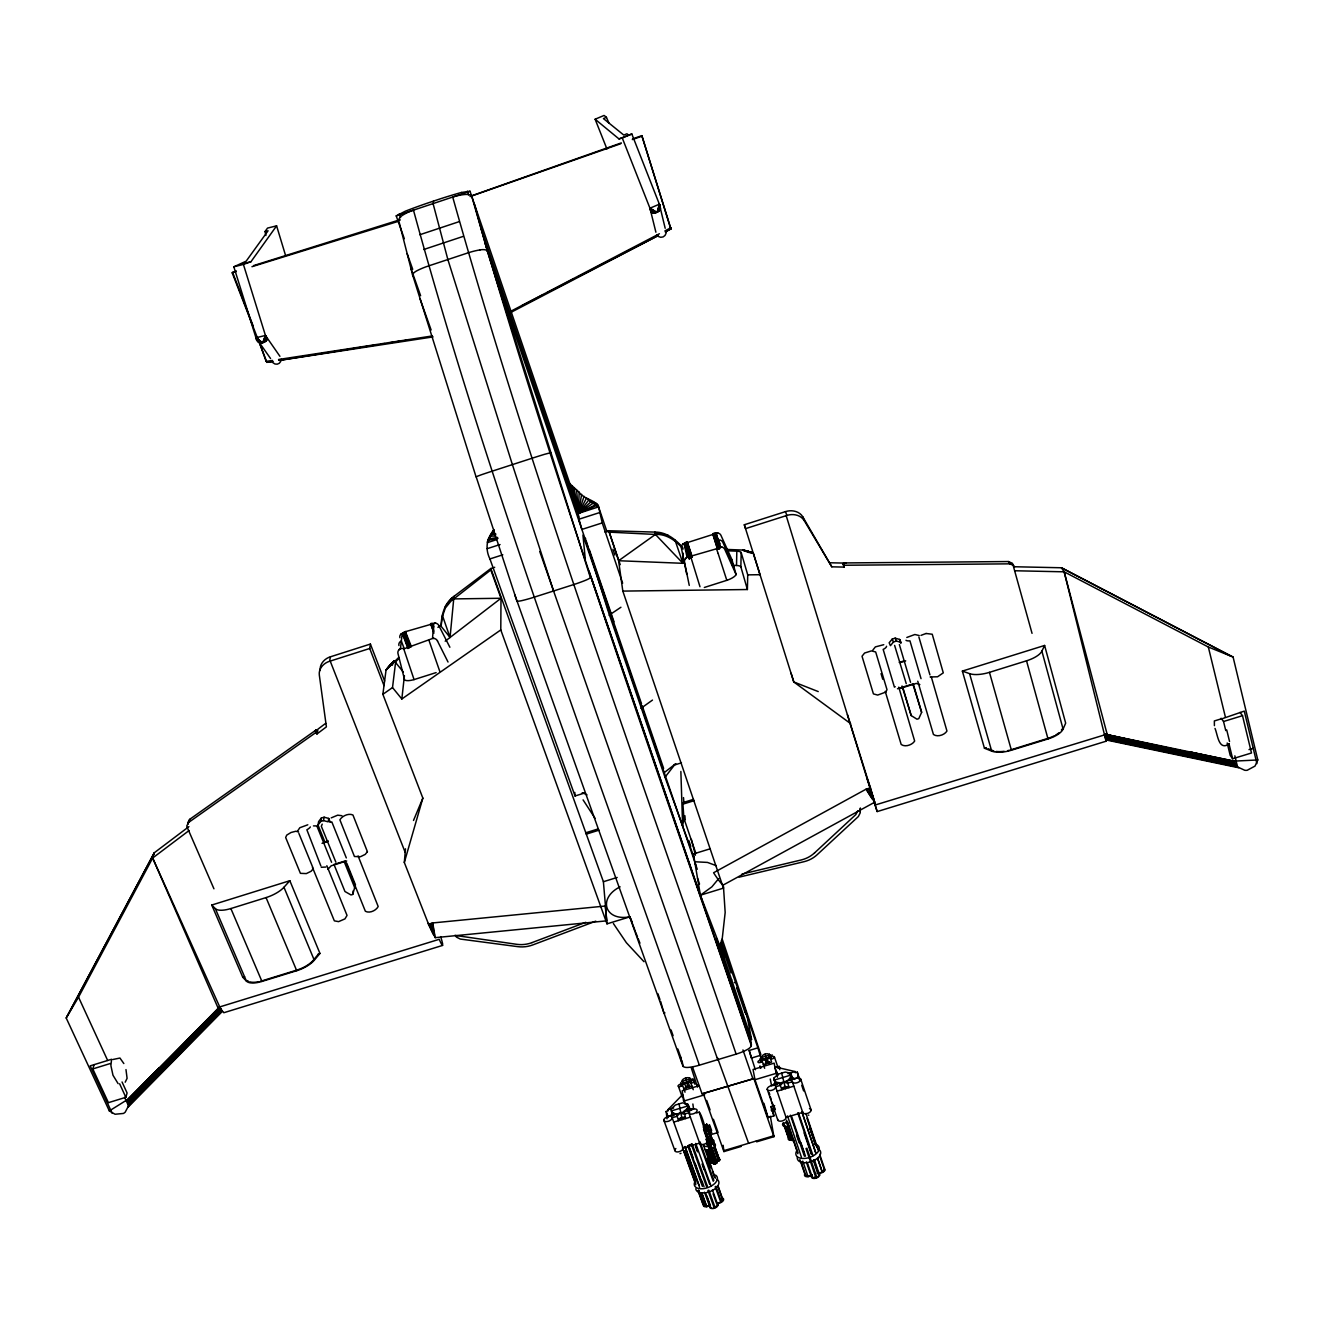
<?xml version="1.0" encoding="UTF-8"?>
<svg xmlns="http://www.w3.org/2000/svg" width="1324" height="1324" viewBox="0 0 1324 1324"><rect width="100%" height="100%" fill="white"/><g stroke="black" fill="none" stroke-linecap="round" stroke-linejoin="round"><path stroke-width="1.5" d="M817.62 1172.683A4.286 2.383 -18.3 0 0 821.426 1172.799L822.469 1172.419A4.286 2.383 -18.3 0 0 824.72 1170.582L824.207 1168.248M632.111 922.116A186.982 120.054 -86.1 0 1 629.876 916.853L607.004 923.854L500.786 629.926L501.002 598.266L490.807 569.949L490.84 568.526L494.696 567.284M811.678 1177.599A4.286 2.4 -18.4 0 0 816.031 1178.161A4.286 2.4 -18.4 0 0 819.622 1175.232L819.639 1174.587A4.286 2.4 -18.4 0 0 817.123 1173.163M683.052 553.118L682.936 563.312L618.606 560.731L608.759 530.742L654.966 532.099C666.336 531.983 675.885 539.431 682.82 547.788M808.815 1115.205L808.252 1115.089M1014.498 566.755L1061.401 567.764L1233.091 657.035L1257.8 759.959L1255.02 766.083L1247.175 770.287A9.996 8.705 -28.1 0 1 1244.742 770.27L1237.559 766.944L1233.852 761.135L1189.631 751.9L1206.776 755.872M683.101 549.046C676.25 540.871 666.601 533.754 655.413 534.449L618.606 560.731L622.826 591.1L747.398 589.528L740.861 566.871A4.717 1.473 1 0 0 736.525 565.464L736.823 551.165L728.564 550.834M740.861 566.871L741.175 552.555A4.733 1.456 1 0 0 736.823 551.165M747.398 589.528L747.729 574.864L741.175 552.555M582.179 792.811L584.198 793.142L575.03 795.989L489.93 558.927C485.047 549.129 486.553 538.802 493.256 530.725L492.942 534.648L494.017 529.55M650.746 211.426C654.751 215.663 663.192 210.268 659.369 204.21L631.813 133.972L618.953 138.904L595.121 119.226L604.108 115.436L606.425 117.306L608.875 122.933M794.466 1079.441L793.688 1077.885L790.941 1077.604M579.151 492.247C583.818 499.396 595.403 499.578 598.58 506.893L578.423 513.364L579.151 492.247L569.039 482.995M453.967 596.363C444.334 602.999 441.339 615.18 441.074 626.235L450.044 637.456L453.967 596.363L490.84 568.526L603.396 881.718L607.004 923.854M445.261 606.508L452.477 597.571M573.722 493.819L574.136 487.944L578.423 513.364L598.051 504.841L595.072 504.609L588.783 500.009L578.423 513.364L575.03 506.049M722.143 1201.182L722.325 1198.617M449.879 647.254L438.691 625.325A4.22 4.022 -26.9 0 0 435.712 623.24L435.248 623.207A4.369 4.154 -26.9 0 0 433.759 623.389L432.501 638.516L403.77 648.926L414.064 679.593L436.126 672.592M264.982 341.724L265.445 335.469L243.417 264.436L233.835 266.803L255.946 337.736C256.36 344.852 266.389 344.008 267.382 338.265M442.696 614.303L441.074 626.235M716.251 1161.198A2.118 1.142 -19.9 0 0 718.088 1161.247L719.611 1159.592L718.22 1159.046M188.918 826.623L154.345 852.722L66.2 1017.99L109.329 1110.919L115.056 1114.245L123.397 1113.451A9.533 8.143 9.4 0 0 125.201 1112.16L128.544 1105.821L127.816 1099.367L219.734 1006.919L439.254 939.295A12.545 2.151 73.3 0 0 442.53 945.353L442.613 943.747A12.611 2.185 73.3 0 0 440.627 936.614M236.367 270.973L232.197 272.843L266.819 362.097M714.166 1161.926L713.984 1162.025A2.118 1.142 -20 0 0 713.123 1163.316L713.239 1163.581A2.118 1.142 -20 0 0 715.308 1163.879A2.118 1.142 -20 0 0 717.145 1162.439L717.161 1162.124A2.118 1.142 -20 0 0 716.003 1161.429L715.506 1161.462M703.623 1203.963L703.938 1206.346A4.27 2.367 -20.4 0 0 706.569 1206.727L707.628 1206.495A4.27 2.367 -20.4 0 0 710.425 1204.939M428.562 924.218L432.716 922.944L605.217 906.046L606.756 920.842L435.215 937.657L428.844 924.913L404.317 862.487L405.492 848.833M658.723 211.294L659.369 204.21L649.952 208.199L655.893 232.213M670.821 229.002L641.842 135.644L632.524 138.937M1106.252 740.712L1106.086 741.109A12.297 1.076 86.8 0 1 1105.755 739.884L1064.165 571.819L1061.401 567.764L1231.088 656.224M680.006 1153.618L680.999 1153.32M316.055 731.477L316.171 729.789L315.592 732.718L188.786 822.303L186.833 825.729A4.22 3.773 12.2 0 0 187.313 827.566L213.942 888.801M500.786 629.926L401.834 698.989L404.432 675.604M401.834 698.989L392.516 687.57L395.578 662.497A4.684 1.192 -38.8 0 1 398.872 658.707M404.317 862.487L422.853 798.107L382.868 694.322L386.045 670.093L398.805 657.366M354.981 888.404L344.058 861.295L333.979 864.44L344.952 891.515L350.992 894.941L352.747 894.412L355.461 884.813L346.756 863.198M352.747 894.412L353.227 890.804M384.01 685.6L369.727 648.479L370.406 644.06L330.437 656.803C324.612 658.524 319.398 664.118 320.243 670.49M264.419 342.055L265.445 335.469L255.946 337.736L258.263 341.724M658.21 211.658L659.369 204.21L660.395 208.679L659.187 210.897M433.478 201.099L433.08 203.598L447.86 259.537L512.388 464.608L553.581 590.984M318.008 825.018L318.604 821.608L321.285 818.083L324.115 817.206L328.716 818.431L328.153 821.84L323.536 820.599L320.689 821.492L318.008 825.018L324.877 841.965L328.253 840.922M574.98 505.967L578.423 513.364L593.102 503.219L597.273 504.014L578.423 513.364L581.633 494.315M323.536 820.599L324.115 817.206M681.926 1060.441L683.25 1066.548A9.119 4.568 -19.7 0 0 688.314 1067.409A31.908 15.871 -19.6 0 0 699.37 1065.191L736.144 1054.119A31.942 15.905 -19 0 0 746.885 1049.783A9.136 4.584 -18.9 0 0 751.238 1046.076L750.559 1039.77L716.483 938.799M320.689 821.492L321.285 818.083M693.544 799.332L682.82 802.658L683.929 818.431L682.621 825.928L680.867 771.462M831.803 566.821L802.725 516.741C799.233 511.031 791.471 509.624 785.463 511.627L744.32 524.751L745.511 528.64L786.87 515.45C792.911 513.447 800.706 514.837 804.214 520.58L831.803 566.821L844.249 567.102L843.587 562.766L844.58 563.395M857.72 810.884L855.883 814.525L814.574 852.888M315.592 732.718L316.966 733.976L317.892 729.193L325.721 723.301M316.966 733.976L326.399 726.859L319.316 675.041C318.455 668.62 323.718 663.01 329.56 661.288L330.437 656.803M721.795 942.589L725.171 912.484L723.45 886.352M399.881 637.705A4.237 3.773 28.5 0 1 400.725 634.411L401.007 634.13A4.253 3.343 44.3 0 1 402.066 633.617L405.773 631.465L406.352 632.276M657.647 211.989L659.369 204.21L660.395 208.249M263.84 342.337L265.445 335.469L279.927 356.322M266.736 362.362L273.075 361.386L266.902 362.329L266.389 361.353M860.302 808.567L859.938 809.692M94.12 1064.645L92.779 1068.915L108.419 1102.66L125.863 1097.315L127.087 1092.979L122.04 1081.973M665.178 228.274L659.369 204.21L657.035 212.27L649.952 208.199L622.28 138.01L618.953 138.904M188.786 822.303L189.663 819.357L316.122 729.971L317.495 731.245A3.31 0.993 -29.8 0 0 316.27 730.848L315.94 730.947A3.26 0.976 -29.8 0 0 314.864 731.378M110.951 1064.893L111.613 1059.266L90.181 1065.853L112.192 1113.319M474.555 204.558L487.298 251.08L590.421 577.761A9.93 1.903 -18.5 0 1 585.241 580.425A34.358 6.521 -18.5 0 1 573.408 584.662L533.771 597.306A34.308 6.504 -18.7 0 1 522.07 600.566A9.913 1.903 -18.8 0 1 517.121 601.129L516.708 600.666M263.228 342.568L265.445 335.469L267.349 338.712M66.2 1017.99L78.53 997.154L152.657 858.018L154.345 852.722L67.193 1016.302M575.228 506L578.423 513.364L584.083 496.318M399.12 222.134L412.807 275.756L412.658 274.465A10.062 4.138 -15.8 0 1 416.679 270.89A33.994 13.836 -15.9 0 1 427.983 266.124L467.753 252.95A34.043 13.885 -16.4 0 1 480.049 249.888M859.839 811.595L860.319 809.874A8.788 7.845 4.1 0 0 860.319 808.021M267.216 339.159L265.445 335.469L262.599 342.734L255.946 337.736L258.528 342.055M824.091 1170.565L824.107 1168.976M413.502 820.466L422.853 798.107M313.374 868.561L311.09 871.275L306.324 873.592L300.416 873.344L285.653 837.496L286.762 835.096L291.015 832.498L295.914 831.224L298.628 832.035M805.422 1174.007L805.836 1175.977L801.186 1162.356M1063.089 729.094L1065.671 723.136L1044.603 645.45L962.366 671.086L984.444 748.226L991.676 751.122A20.059 8.325 -15.1 0 0 1011.404 750.228L1048.012 738.941A20.125 8.308 -14.7 0 0 1063.089 729.094L1041.889 651.127L1044.603 645.45M792.232 1138.475L792.166 1138.607A2.118 1.142 -18.7 0 1 790.527 1139.699L790.031 1139.815A2.118 1.142 -18.7 0 1 788.425 1138.524M310.312 826.921L310.246 827.07A7.017 2.532 -22.2 0 1 306.87 829.784L320.871 865.946M897.49 688.745L913.212 683.846L921.636 712.329L918.79 718.634L916.969 719.197L911.193 715.572L902.008 685.981M496.467 539.712L487.364 542.625L492.114 533.473L495.937 534.151M781.657 1073.135L785 1086.425L789.104 1087.583L787.135 1080.947L791.338 1076.991L790.511 1073.152L785.248 1072.059L778.065 1074.211L773.861 1078.15L775.632 1084.919M495.06 536.088L490.939 536.054L489.35 537.627L493.256 530.725M709.499 1152.095L713.57 1163.448L716.102 1163.3L716.797 1162.489L703.954 1126.525M713.437 1161.843L713.388 1161.942A1.771 0.96 -20 0 1 711.567 1162.952L710.276 1162.638M713.752 1161.827L713.702 1161.959A2.118 1.142 -20 0 1 712.031 1163.051L711.534 1163.167A2.118 1.142 -20 0 1 710.21 1163.002L707.959 1157.126M684.111 1111.233L685.633 1118.548L681.744 1117.324L679.013 1103.918M672.609 1115.768L671.086 1108.949L675.439 1104.994L682.588 1102.842L687.603 1104.001L688.132 1107.923L684.111 1111.2M689.721 1080.252L688.099 1081.874L689.572 1086.706L687.653 1086.143L685.733 1078.017M490.674 536.187L492.114 533.473M575.427 505.785L578.423 513.364L586.466 498.221L592.391 502.69L588.783 500.009M386.658 669.083L393.923 661.123L391.722 665.178L392.732 664.648M718.733 878.557L711.898 886.832L700.413 895.189A186.005 97.811 53.8 0 1 702.034 900.684M387.667 667.991L393.923 661.123L387.121 668.537M243.417 264.436L250.964 261.722L276.6 225.841L285.537 255.383M233.835 266.803L246.165 261.159L268.06 230.79L265.032 231.551L265.909 235.507M265.032 231.551L267.531 228.092L276.6 225.841M693.975 857.307L664.996 777.238L675.025 764.296M689.258 585.407L684.541 562.319A4.336 4.055 -45.3 0 1 685.534 558.629L685.849 558.248A4.353 3.79 -71.2 0 1 686.957 557.321L716.499 548.798L719.975 546.795A4.353 3.74 38.6 0 1 721.381 546.928L721.861 547.06A4.336 4.038 14.2 0 1 724.824 549.493L736.127 574.616A11.767 3.856 -17.9 0 1 727.753 580.028L704.335 587.475M389.885 666.286L393.923 661.123L386.294 669.596M414.064 679.593L413.171 679.841A11.651 3.757 -20.6 0 1 404.598 679.857L397.978 653.559A4.303 4.071 -23.6 0 1 398.855 649.952L399.153 649.571A4.303 3.955 -61.6 0 1 400.295 648.644L403.787 648.412M892.227 639.078L889.165 642.769L890.423 645.665L893.485 641.974L896.431 641.048L900.982 642.355L899.691 639.459L895.156 638.151L892.227 639.078L893.485 641.974M318.025 954.587L313.242 960.297A18.321 7.414 -23.2 0 1 296.791 970.111L262.102 980.819A18.354 7.381 -23.6 0 1 260.447 981.299M314.285 960.214L319.961 953.446L289.84 880.708L211.757 905.037L242.772 977.278L246.446 981.15A19.595 7.878 -23.6 0 0 261.953 981.432L296.725 970.707A19.579 7.911 -23.2 0 0 314.285 960.214L283.965 887.262L289.84 880.708M389.057 666.849L393.923 661.123L388.329 667.412M322.228 824.157L321.318 826.242L335.866 862.189M490.939 536.054L488.357 539.017L497.592 537.445M386.045 670.093L393.923 661.123M404.317 238.717L396.224 215.895L405.343 211.178A93.408 14.895 -19.2 0 1 427.139 203.234L439.816 198.997A93.408 14.912 -19.2 0 1 461.431 192.46M398.838 649.952L399.186 649.587A4.452 4.22 -23.7 0 1 400.427 648.727L402.231 633.435A4.369 3.906 28.5 0 0 401.04 634.097L400.709 634.395M327.822 869.388L331.166 865.813L346.706 860.964M736.127 574.616L731.94 559.688L720.935 535.31A4.27 3.989 -47.6 0 0 718.071 533.158L717.641 533.109A4.286 3.724 -72.3 0 0 716.35 533.357L683.896 543.701A4.253 3.955 16.8 0 0 681.364 547.921L686.709 574.07A11.568 3.724 -18.2 0 1 687.073 573.557M685.534 558.629L685.882 558.265A4.485 4.187 -45.3 0 1 687.139 557.404L684.028 543.568A4.27 3.641 39.9 0 0 682.721 544.247L682.754 544.214M785 1086.425L781.839 1089.751L779.339 1082.668M147.262 1080.367L159.211 1067.789L127.816 1099.367L109.329 1110.919M163.448 1065.307L219.734 1006.919L152.657 858.018L189.034 830.562M769.476 1054.136C770.27 1057.28 764.974 1058.753 769.277 1062.775L767.275 1062.229L765.702 1063.851C767.771 1058.323 758.917 1059.2 762.359 1055.658C764.924 1052.928 771.114 1052.712 770.75 1057.893M667.031 1118.83L666.171 1111.432L668.09 1110.853L667.941 1109.694L682.704 1094.534L685.269 1104.497M219.734 1006.919L128.246 1100.294L220.264 1007.763L219.734 1006.919L218.063 1007.978M681.744 1117.324L678.434 1120.7L676.581 1114.063L671.549 1112.888M128.61 1101.27L220.777 1008.54L220.264 1007.763M128.809 1102.329L221.273 1009.285L220.777 1008.54M128.875 1103.438L221.273 1009.285M128.776 1104.613L221.737 1009.964M222.167 1010.593L128.544 1105.821L124.621 1097.315M128.163 1107.079L222.564 1011.155M687.653 1086.143L686.031 1087.765L684.541 1082.933L682.621 1082.37M885.739 692.104L886.997 689.672L875.677 651.954L871.407 650.895L864.589 653.03L862.023 656.241L873.426 693.908L877.696 695.067L885.706 692.121M481.274 229.102L578.423 513.364L591.001 501.68L594.741 502.739M550.734 452.676L544.396 454.364A34.738 1.506 -17.7 0 0 532.331 458.154L492.478 471.063A34.705 1.49 -17.7 0 0 480.91 474.919L476.044 476.789L412.558 274.73M489.748 538.454L487.679 540.308L497.973 538.421M675.803 763.65L664.731 772.24M823.644 1171.128L822.221 1172.088A3.575 2.003 -18.3 0 1 818.795 1172.568M818.232 1176.473L812.771 1177.665M652.484 700.082L640.981 708.307M189.663 819.357L187.71 822.767A4.204 3.773 12.3 0 0 187.975 824.173M450.044 637.456L442.58 615.941L445.327 608.047L450.905 601.195L490.807 569.949M620.095 886.832C597.455 898.086 604.621 921.521 629.893 916.82L635.024 930.557M437.913 627.361L441.173 624.862M445.195 641.197L501.002 598.266L453.801 598.911M768.764 1062.014L765.868 1062.891M684.74 1116.926L678.864 1118.681M673.618 1112.756L670.887 1115.238L671.516 1116.844M689.125 1085.928L686.676 1086.855M620.923 607.253L609.106 615.213M452.444 598.117L453.933 597.008M487.348 541.516L488.556 540.655M382.868 694.322L392.516 687.57M906.808 637.473L914.851 634.51L919.237 635.537M331.215 817.884L337.67 815.17L341.989 815.733M400.278 219.85L398.176 221.389L251.957 266.703M125.201 1082.188L127.087 1078.332L125.979 1069.593M707.926 1190.458L714.215 1207.869L717.277 1205.419A3.558 1.969 -20.3 0 0 717.128 1204.393M714.331 1162.075L714.182 1162.141A1.754 0.943 -20 0 0 713.57 1163.448M720.554 944.062L721.497 950.152L700.413 895.189L723.45 888.123L722.887 885.21A33.05 4.915 61.2 0 1 713.586 872.748L866.095 789.17L866.939 790.56L870.596 788.558L870.116 786.969M866.939 790.56L867.766 791.901L871.076 790.097L870.596 788.558L866.095 789.17L870.381 787.846L847.443 714.646M867.766 791.901L868.577 793.208L871.54 791.587L871.076 790.097M868.577 793.208L869.371 794.45L871.97 793.043L871.54 791.587M869.371 794.45L870.149 795.658L872.384 794.417L871.97 793.043M870.149 795.658L870.894 796.783L872.781 795.741L872.384 794.417M870.894 796.783L871.606 797.859L873.161 797.015L872.781 795.741M871.606 797.859L872.284 798.869L873.526 798.207L873.161 797.015M872.284 798.869L873.857 799.315L873.526 798.207M872.946 799.812L874.154 800.375L873.857 799.315M873.559 800.689L874.436 801.334L874.154 800.375M722.887 885.21L874.684 802.228L874.436 801.334M787.267 1086.623L782.136 1087.765M689.771 1080.185C691.658 1075.005 679.278 1078.828 682.572 1082.353M659.418 233.736L510.733 311.289L511.229 312.232L657.929 235.755M664.913 230.873L670.639 227.877L641.842 135.644M670.556 228.307L670.424 227.281M670.722 228.688L670.374 227.728M670.788 228.87L670.689 228.042M670.606 227.827L670.904 228.721L665.277 231.915L670.772 229.052M521.606 305.811L543.436 294.573M547.077 292.703L574.351 278.669M577.992 276.799L658.045 235.606M428.231 923.374L428.844 924.913L432.716 922.944L435.215 937.657M895.223 686.726L894.412 687.123L883.158 649.389L883.969 648.992A7.15 2.631 -16.6 0 0 886.517 646.509L886.501 646.278M920.974 635.371L926.039 633.501M606.425 117.306L603.43 118.581L623.819 135.098L626.947 133.774L628.387 134.916M622.28 138.01L631.813 133.972M532.016 942.605L585.787 922.315M595.767 921.156L532.745 944.939A29.227 26.53 -23.2 0 1 517.601 946.627L460.322 939.064L456.598 937.193A8.689 7.878 -20.4 0 1 455.142 935.174M722.159 1197.955A4.27 2.367 -20.2 0 1 723.549 1199.941A4.27 2.367 -20.2 0 1 720.918 1202.473L719.875 1202.871A4.27 2.367 -20.2 0 1 716.88 1203.019M620.741 143.72L470.07 196.564M632.342 139.583L642.008 136.14M471.145 195.985L621.337 142.893M396.224 215.895L470.02 191.268L576.486 503.054M419.84 234.729L459.312 221.605M423.68 249.524L463.301 236.367M487.215 548.666L500.058 544.545M599.292 512.686L578.985 519.207L581.881 529.434L602.238 522.914L598.58 506.893L595.072 504.609M489.93 558.927L502.806 554.806M604.869 531.983L608.759 530.742L620.228 564.686M405.723 631.598L433.908 623.472A4.237 3.873 -64.1 0 1 435.248 623.207L435.712 623.24M329.56 661.288L369.727 648.479M253.612 265.578L397.399 220.545M899.228 662.397L904.491 660.742M322.046 843.338L327.905 841.518M900.27 662.563L905.682 660.875M900.088 688.447L916.258 683.399L919.849 684.574M673.999 765.156L681.479 762.823M211.757 905.037L215.332 908.628A19.843 7.398 -23.2 0 0 230.873 908.545L266.058 897.589A19.827 7.431 -22.9 0 0 283.965 887.262M962.366 671.086L969.598 673.651A20.323 7.812 -15.5 0 0 989.458 672.344L1026.53 660.808A20.39 7.812 -15.1 0 0 1041.889 651.127M232.197 272.843L236.135 271.619M585.804 832.763L598.233 828.907M586.284 834.12L598.994 830.165M682.919 804.148L693.892 800.739M242.772 977.278L244.592 976.715M318.124 954.008L319.961 953.446M984.444 748.226L986.363 747.63M1011.188 749.715L1047.714 738.444A18.85 7.779 -14.7 0 0 1054.185 735.863M603.396 881.718L617.166 877.464M710.21 848.783L693.412 853.963L700.512 895.818L589.064 571.107M1107.112 734.125L875.247 804.992L874.072 801.649M222.928 1011.652L223.822 1012.728L442.663 945.402M786.191 515.665L877.183 811.595L1106.152 741.192M1221.307 719.031L1244.279 711.104L1256.906 763.634M112.888 1059.498L119.938 1058.042L123.844 1063.553M1220.728 718.998L1214.356 720.951L1214.406 725.651M92.779 1068.915L110.322 1063.52M1221.125 718.237L1223.542 721.497L1242.508 715.672L1251.494 752.992L1232.644 758.751L1230.211 755.392L1227.183 742.996M1229.235 743.873C1218.626 751.304 1217.732 734.638 1215.018 728.448M1248.995 749.632L1253.232 748.341M750.559 1039.77L751.536 1039.472L746.719 1014.25L721.15 940.934L724.311 958.46L723.334 958.758L720.769 944.475M730.666 980.157L731.659 979.859L751.536 1039.472M734.357 982.64L735.317 982.342M664.962 1012.893L663.986 1013.174L660.626 1001.407M734.141 991.924L735.118 991.626M745.76 1014.532L746.719 1014.25M755.359 1069.742L749.185 1050.462L757.891 1047.847L761.383 1059.349M760.059 1055.46L751.353 1058.075L749.185 1050.462M681.926 1081.443L690.102 1078.977M761.449 1057.545L769.674 1055.062M689.969 1079.739L693.015 1078.812L695.001 1084.356M769.261 1055.89L772.339 1054.963M678.269 1085.978A2.151 1.092 -20 0 0 680.47 1086.458A2.151 1.092 -20 0 0 682.373 1084.737L686.312 1082.403L690.565 1082.271A2.151 1.092 -19.8 0 0 692.766 1082.767A2.151 1.092 -19.8 0 0 694.67 1081.046A2.151 1.092 -19.8 0 0 692.469 1080.566L680.172 1084.257A2.151 1.092 -20 0 0 678.269 1085.978L682.274 1097.116M778.264 1068.303L774.441 1057.065A2.151 1.092 -18.6 0 0 772.173 1056.602L759.811 1060.325A2.151 1.092 -18.8 0 0 757.957 1062.03A2.151 1.092 -18.8 0 0 760.241 1062.493A2.151 1.092 -18.8 0 0 762.078 1060.789L765.984 1058.472L765.123 1054.152M774.441 1057.065A2.151 1.092 -18.6 0 1 772.604 1058.77A2.151 1.092 -18.6 0 1 770.32 1058.306L765.984 1058.472L767.275 1062.229M685.882 1086.673L689.423 1085.597M765.487 1062.758L769.045 1061.683M683.714 1088.477L691.889 1086.011M763.369 1064.546L771.611 1062.063L770.32 1058.306M699.37 1085.614L682.208 1090.761L683.565 1101.138L704.699 1094.799M776.245 1067.26L779.108 1066.399L779.803 1067.674M692.584 1067.177L702.051 1093.823L753.886 1078.597L773.928 1136.687L756.666 1141.834L756.368 1140.957M702.051 1093.823L753.886 1078.597M754.978 1079.722L776.212 1073.35L774.126 1063.155L753.058 1069.478L754.978 1079.722L768.036 1117.588L773.961 1115.818L771.28 1106.45M667.941 1109.694L673.717 1107.956M788.012 1073.698L795.112 1071.563L795.36 1072.705L797.296 1072.126L799.861 1080.086M667.064 1116.016L668.024 1115.718M797.495 1076.942L798.471 1076.644L799.696 1080.318M666.833 1117.059L672.89 1115.255L672.642 1113.285M773.861 1078.15L775.732 1084.439L771.578 1085.697L770.254 1079.027M775.732 1084.439L774.242 1080.07L790.924 1075.071L792.397 1079.457L798.504 1077.62L797.296 1072.126M663.837 1120.253A4.369 2.267 -20.4 0 0 668.272 1121.296A4.369 2.267 -20.4 0 0 672.145 1117.754L676.862 1116.347L680.172 1112.987L684.078 1114.196L688.794 1112.772A4.369 2.267 -20 0 0 693.263 1113.815A4.369 2.267 -20 0 0 697.119 1110.29A4.369 2.267 -20 0 0 692.634 1109.247L667.726 1116.711A4.369 2.267 -20.4 0 0 663.837 1120.253L674.859 1150.539M777.718 1119.856L767.225 1089.288A4.369 2.284 -18.7 0 0 771.875 1090.281A4.369 2.284 -18.7 0 0 775.599 1086.789L780.349 1085.366L783.51 1082.039L787.615 1083.181L792.364 1081.758A4.386 2.284 -18.3 0 0 797.031 1082.751A4.386 2.284 -18.3 0 0 800.755 1079.259L811.066 1109.909M696.507 1112.971L699.254 1112.143C703.921 1117.423 711.468 1154.164 699.254 1112.143M673.717 1122.107L690.35 1117.142M777.105 1091.175L793.854 1086.16M703.309 1126.956L708.969 1125.251L712.18 1134.254L718.088 1132.5L713.404 1119.293M774.639 1105.623L770.849 1106.765L773.961 1115.818M771.131 1110.025L774.573 1108.982M699.684 1143.125L683.134 1148.074L672.145 1117.754M703.392 1093.74L723.632 1150.721L773.63 1135.826M723.632 1150.721L723.914 1151.582L741.142 1146.452L740.844 1145.591M461.431 192.46L470.02 191.268M325.803 867.054L321.269 867.286M241.465 264.055L250.964 261.722M741.986 874.072L801.351 859.938A29.707 26.397 6.8 0 0 814.558 852.871M739.123 877.15L804.082 861.676A29.542 26.248 6.7 0 0 817.222 854.659L858.366 816.527L860.186 812.919A8.821 7.861 4.2 0 0 859.888 809.841M789.402 1073.251L790.378 1076.164M774.639 1082.006L779.207 1082.684M686.527 1104.084L688.083 1108.42L689.159 1108.337A4.336 2.251 -20.1 0 1 691.442 1110.306M672.575 1112.805L673.684 1115.685M793.887 1140.295L792.116 1140.08A1.754 0.96 -18.6 0 1 792.364 1139.054M804.81 1173.991A4.286 2.383 -18.5 0 0 808.021 1176.688L809.096 1176.457A4.286 2.383 -18.5 0 0 811.86 1174.901M272.463 360.426L266.141 361.402L258.346 339.474M279.182 360.376L342.105 350.347M346.16 349.702L360.36 347.434M364.431 346.789L376.595 344.852M380.667 344.207L384.721 343.561M388.776 342.916L392.831 342.271M396.902 341.625L400.957 340.98M405.012 340.334L409.083 339.689M926.072 633.484L932.245 634.246L943.284 672.857L937.574 676.779L930.127 676.961M278.537 359.499L432.369 335.948M279.165 360.442L433.08 336.892M921.041 678.666L909.952 640.849A7.166 2.631 -16.2 0 1 906.096 640.369L905.997 640.27M307.797 824.802L299.82 827.732L297.586 831.042M313.457 825.895L316.386 825.911M346.309 857.919L331.844 821.956A7.017 2.532 -21.9 0 1 329.064 821.178L329.031 820.946M428.844 924.913L432.931 924.5M429.456 926.386L433.147 926.022M430.052 927.81L433.345 927.479M430.664 929.183L433.56 928.885M431.26 930.474L433.776 930.242M431.856 931.732L433.991 931.517M432.452 932.907L434.206 932.725M433.031 933.999L434.404 933.867M433.593 935.025L434.62 934.926M747.117 552.125L753.373 553.3L759.993 574.699L747.729 574.864M715.705 1161.661L715.854 1161.644A1.754 0.943 -20 0 1 716.797 1162.489M788.707 1139.302L790.031 1139.616A1.771 0.96 -18.7 0 0 791.868 1138.607M709.25 1205.32A3.575 1.986 -20.4 0 1 706.685 1206.296L704.103 1205.601M1233.852 761.135L1257.8 759.959M883.753 644.705L875.379 646.89L872.847 650.067M596.909 505.834L598.481 505.818M1032.041 633.352L1013.026 564.967A4.336 3.972 -29.4 0 0 1012.231 563.18L1008.325 561.542L843.62 562.948L843.289 564.785A3.376 1.109 -8.3 0 1 843.934 563.875M844.58 565.249L1009.749 563.842L1013.671 565.48A4.353 3.989 -29.3 0 1 1014.465 567.284M585.324 559.589L582.941 535.078L694.736 861.759L707.479 862.421L716.301 865.681M655.066 532.695L668.14 535.31M830.198 562.783L842.577 563.048L844.249 567.102M1014.978 570.76L1064.165 571.819L1208.332 647.006L1233.091 657.035M593.102 503.219L596.164 503.302L591.001 501.68M726.942 549.443L742.979 550.056L751.486 552.274M732.404 565.298L736.525 565.464M608.941 532.116L655.413 534.449L682.936 563.312L675.025 540.126M771.611 1110.753L774.01 1110.886M718.071 533.142L717.608 533.092A4.419 4.121 -47.6 0 0 716.168 533.274L719.842 546.944A4.485 4.171 14.2 0 1 721.365 546.961L721.845 547.06M510.253 312.083L511.428 312.514M433.958 638.499L433.991 638.466A4.32 3.426 43.6 0 0 432.65 638.333A4.452 3.989 27.3 0 1 437.549 641.048M1184.781 752.148L1104.994 734.224L1233.935 761.135M1105.093 735.217L1234.1 762.161L1104.994 734.224M1105.192 736.161L1234.448 763.187M1105.292 737.054L1234.978 764.18M1105.408 737.865L1235.673 765.14M1105.523 738.627L1236.533 766.066M1105.639 739.288L1237.559 766.944L1234.862 755.822M1105.755 739.884L1238.751 767.771M795.112 1071.563L774.888 1066.879L777.105 1074.807M745.726 551.446L742.979 550.056L752.115 552.472M746.405 551.396L742.979 550.056L750.758 552.141M749.07 552.042L742.979 550.056L752.644 552.704M753.373 553.3L742.979 550.056L749.963 552.058M742.979 550.056L753.058 552.969M818.232 691.575L793.788 681.959L744.32 524.751M988.118 748.739L992.702 750.559A18.768 7.795 -15.1 0 0 993.778 750.94M711.733 1208.001L710.723 1207.356A3.558 1.969 -20.3 0 1 710.541 1206.876M583.04 792.96L587.029 794.897M456.399 935.588L516.79 944.326A29.393 26.679 -23.2 0 0 532.033 942.638M650.994 211.774L649.952 208.199L656.406 212.502M472.138 196.498L471.294 195.654A9.847 6.223 -15.2 0 0 464.956 194.479A34.407 21.565 -15 0 0 452.709 197.044C534.085 486.868 638.698 769.492 736.144 1054.119M850.637 723.649L793.788 681.959L791.107 673.287M651.309 212.088L649.952 208.199L655.777 212.684M775.748 1081.907L776.741 1084.836M258.064 341.36L255.946 337.736L261.987 342.85M118.134 1083.677L112.987 1075.254L110.951 1065.886M651.706 212.353L649.952 208.199L655.115 212.816M258.859 342.337L255.946 337.736L261.374 342.916M643.994 961.704L626.368 942.705L613.36 923.507M652.169 212.568L649.952 208.199L654.47 212.883M259.272 342.568L255.946 337.736L260.795 342.916M894.61 645.4L906.245 683.664M577.578 506.662L579.2 521.623M270.559 358.539L255.946 337.736L260.249 342.866M652.682 212.734L649.952 208.199L653.841 212.899M395.578 662.497L403.357 672.062M1240.025 712.411L1242.508 715.672M255.946 337.736L259.736 342.734M874.138 801.5L874.684 802.228L872.317 795.476M681.877 1095.577L682.787 1096.785M712.858 534.184L717.492 549.212M649.952 208.199L653.245 212.85M487.298 251.08L486.189 250.087A10.079 4.154 -16.5 0 0 480.049 249.888M583.073 799.878L595.171 818.48M1008.325 561.542L1009.749 563.842M431.293 624.316L430.565 623.554L433.958 633.17M719.991 543.452L717.989 540.06A4.32 4.088 -16.9 0 1 722.854 542.327L734.009 567.086L731.014 562.021M437.466 640.981L448.025 662.017M697.4 1085.829L696.854 1084.886L697.02 1086.028M793.92 1140.494A2.118 1.158 -18.6 0 1 791.785 1140.229L791.669 1139.964A2.118 1.158 -18.6 0 1 792.48 1138.673M119.64 1083.793L125.863 1097.315M78.53 997.154L107.674 1060.491M895.156 638.151L896.431 641.048M152.657 858.018L220.396 1013.34M921.636 712.329L913.03 684.624M215.332 908.628L246.446 981.15M230.873 908.545L261.953 981.432M266.058 897.589L296.725 970.707M298.876 833.425L312.762 867.352M312.447 867.352L334.343 920.859L338.596 921.636L344.952 918.889L347.037 915.414L326.846 865.714M317.032 826.375L331.579 862.272M328.716 818.431L330.239 822.187M345.034 860.815L365.358 911.243C369.495 913.626 376.099 910.598 378.184 906.526L358.092 855.966M595.121 119.226L606.955 149.016M638.135 938.567L639.955 943.184M330.206 661.073L405.194 852.375M716.499 548.798L717.956 553.002M717.294 1203.632A4.286 2.383 -20.3 0 1 718.005 1204.675L717.956 1205.336A4.286 2.383 -20.3 0 1 714.265 1208.282A4.286 2.383 -20.3 0 1 710.061 1207.67L709.846 1207.091A4.286 2.383 -20.3 0 1 710.227 1205.734M802.725 516.741L804.214 520.58M635.652 932.179L637.523 937.011M760.82 1068.12L759.893 1065.952L760.456 1068.352M232.544 272.181L253.182 326.018M370.406 644.06L384.605 681.033M404.217 648.628L401.338 641.015A4.27 3.989 7.2 0 0 398.938 645.566M405.475 631.68L411.416 646.708M405.012 631.862L410.705 646.973M404.548 632.061L410.241 647.171M404.101 632.276L409.811 647.37M403.688 632.491L409.381 647.601M403.29 632.723L409 647.817M402.926 632.938L408.636 648.048M402.595 633.17L408.305 648.28M402.314 633.402L407.941 648.578M265.495 341.36L265.445 335.469L267.018 339.623M432.418 623.323L433.825 627.113M432.021 623.372L433.428 627.146M431.591 623.438L433.693 629.115M431.127 623.538L433.958 631.101M430.664 623.654L433.494 631.217M785.463 511.627L786.87 515.45M685.054 1146.485L699.006 1185.063M701.803 1192.792L706.685 1206.296M684.971 1146.898L699.635 1187.413M701.737 1193.205L706.619 1206.71M671.086 1108.949L672.129 1111.846M672.89 1115.255L671.318 1110.919L687.868 1105.954L689.423 1110.29L693.561 1109.049L692.866 1103.984M684.409 1150.606L695.58 1181.438M698.907 1190.557L703.954 1204.559M684.541 1151.632L695.712 1182.464M698.509 1190.177L702.696 1201.745M683.78 1150.655L695.646 1183.391M698.427 1191.104L703.325 1204.592M682.539 1148.107L695.812 1184.732M697.913 1190.508L703.507 1205.932M666.171 1111.432L668.19 1117.009M666.816 1113.898L668.124 1117.522M695.712 1143.423L711.005 1185.956M712.395 1189.829L717.956 1205.303M695.712 1145.492L697.798 1151.284M703.358 1166.758L709.614 1184.152M713.106 1193.818L716.582 1203.483M695.431 1146.054L697.516 1151.863M702.084 1163.945L704.169 1169.737M692.071 1143.704L707.413 1186.271M708.803 1190.127L715.076 1207.538M691.194 1144.035L706.536 1186.585M701.952 1180.925L704.054 1186.734M689.49 1147.825L692.982 1157.49M695.083 1163.283L701.356 1180.677M706.95 1196.151L710.425 1205.816M688.397 1145.541L702.349 1184.169M705.841 1193.834L710.028 1205.436M687.719 1145.806L702.382 1186.387M704.467 1192.179L710.061 1207.637M439.8 671.433L428.976 640.386M708.489 1150.341L713.239 1163.581M706.817 1149.729L711.567 1162.952M706.784 1149.927L711.534 1163.167M706.404 1149.745L711.137 1162.985M706.04 1149.695L710.773 1162.935M708.439 1157.143L710.475 1162.82M682.373 1084.737L685.038 1092.184M703.375 1144.962L715.324 1178.244M718.088 1185.956L722.904 1200.024M707.81 1158.103L711.269 1167.751M712.643 1171.608L714.728 1177.4M718.187 1187.032L721.646 1196.681M707.397 1158.119L710.856 1167.785M687.603 1104.001L689.159 1108.337M688.132 1107.923L689.175 1110.819M713.868 1180.462L699.999 1141.834A4.336 2.317 -20 0 0 701.72 1144.515A4.336 2.317 -20 0 0 707.215 1142.447A4.336 2.317 -20 0 0 706.519 1139.385M715.936 1186.254L721.481 1201.712L720.719 1202.142A3.575 1.986 -20.2 0 1 718.915 1202.672M687.106 1108.469L688.149 1111.366M688.794 1112.772L713.239 1181.24M715.175 1186.685L720.868 1202.49M877.15 811.513L874.088 801.93M709.598 1124.87L711.633 1130.597M706.768 1123.927L719.577 1159.874M706.635 1124.208L719.445 1160.155M689.986 1078.034L691.31 1081.758M707.546 1126.923L712.262 1140.163M714.281 1145.839L718.998 1159.063M706.404 1124.473L713.139 1143.406M714.497 1147.18L719.213 1160.42M706.073 1124.738L712.808 1143.655M714.166 1147.445L718.882 1160.685M690.565 1082.271L693.23 1089.718M705.692 1124.937L712.494 1144.035M713.785 1147.643L718.568 1161.065A1.771 0.96 -19.9 0 1 716.516 1161.016M709.929 1138.524L711.948 1144.184M657.862 993.679L659.931 999.488M671.069 1030.006L673.105 1035.716M677.855 1049.022L681.248 1058.538M514.788 594.807L683.002 1066.35M704.302 1126.459L717.145 1162.422M703.822 1126.807L716.665 1162.77M703.574 1127.072L716.433 1163.051M703.541 1127.618L706.917 1137.068M703.938 1129.223L716.102 1163.3M703.541 1129.438L715.721 1163.515M706.486 1139.07L715.291 1163.68M706.056 1139.17L714.844 1163.779M706.983 1142.976L714.43 1163.796M706.619 1142.926L707.959 1146.716M709.316 1150.506L714.066 1163.746M709.019 1150.39L713.768 1163.63M407.18 253.728L412.707 269.302M706.702 1100.443L710.061 1109.876M410.97 268.54L420.618 295.715M420.138 299.042L431.127 329.99M697.483 1087.12L691.277 1067.889M399.236 213.876L400.527 217.533M699.37 1065.191C600.467 781.508 492.743 500.207 413.469 210.152A34.374 21.498 -14.1 0 0 402.446 215.332A9.831 6.206 -13.9 0 0 398.872 219.37M867.154 778.678L870.447 788.028M717.409 1057.595L748.606 1143.274M539.729 551.463L717.74 1059.663M763.915 1103.322L768.036 1117.588M742.946 1049.915L752.843 1078.58M724.311 958.46L731.659 979.859M590.951 576.983L751.453 1044.537M751.403 1045.761C655.562 763.385 553.25 482.863 471.642 195.902M787.499 1115.917L801.434 1157.209M802.758 1161.098L808.087 1176.672M683.929 818.431L695.812 853.219M775.599 1086.789L786.042 1117.373L802.725 1112.392L792.364 1081.758M787.896 1123.447L797.859 1152.625M786.588 1120.154L797.859 1153.734M799.861 1159.576L805.389 1175.596M787.813 1125.168L793.01 1140.427M786.125 1121.312L792.629 1140.378M787.548 1126.741L792.331 1140.262M467.355 191.153L468.613 194.827M485.329 243.881L578.787 517.254M787.217 1126.889L791.785 1140.229M589.412 549.874L614.005 621.8M688.811 840.525L690.78 846.284M494.646 274.416L609.785 611.009M610.447 612.929L641.511 703.756M642.157 705.659L663.622 768.4M785.463 1126.294L790.031 1139.815M785.049 1126.31L789.617 1139.633M757.891 1047.847L744.882 1009.848L745.462 1012.976M785.049 1126.84L788.31 1136.356M664.996 777.238L607.898 610.331L586.251 541.069M762.078 1060.789L764.643 1068.286M784.023 1124.357L789.236 1139.6M783.394 1123.844L788.922 1139.484M736.657 987.919L745.114 1012.628M720.719 942.82L731.03 972.892M697.533 878.226L699.519 884.051M720.14 944.211L721.348 947.719M797.76 1112.905L811.645 1153.883M813.631 1159.725L818.265 1173.378M804.131 1132.98L811.413 1154.445M813.399 1160.304L818.033 1173.958M806.879 1148.156L816.809 1177.433M806.002 1148.487L815.948 1177.764M776.758 1071.579L778.032 1075.32M800.821 1142.562L805.472 1156.2M791.752 1116.844L804.363 1153.899M807.69 1163.647L812.34 1177.284A3.558 1.986 -18.4 0 1 812.357 1175.712M776.212 1073.35L777.519 1077.206M790.411 1115.172L804.363 1156.117M806.349 1161.959L811.413 1177.019A4.286 2.4 -18.4 0 1 812.257 1175M796.502 1135.032L799.15 1142.794M805.902 1113.451L818.398 1150.473M819.721 1154.379L824.984 1169.953M806.995 1118.35L816.858 1147.544M820.152 1157.292L823.445 1167.023M809.841 1127.734L815.766 1145.243M809.609 1127.684L815.534 1145.227M790.511 1073.152L791.984 1077.521M598.58 506.893L607.054 531.967M612.929 549.311L614.882 555.104M791.338 1076.991L792.315 1079.921M790.312 1077.537L791.305 1080.467M801.98 1111.995L815.832 1152.939M817.802 1158.781L822.419 1172.435M801.765 1111.664L815.617 1152.592M817.603 1158.45L822.221 1172.088M602.238 522.914L622.644 583.222M622.826 591.1L723.45 888.123M798.455 1112.772L813.019 1155.703M814.343 1159.592L819.622 1175.199M722.176 939.014L760.853 1054.549M801.732 1085.299L803.635 1090.943M574.037 500.29L578.423 513.364L576.635 490.112M694.736 861.759L697.252 869.289M771.991 1102.114L774.921 1109.793L774.54 1107.212M476.127 476.706L516.923 601.096M718.121 553.465L726.826 580.342M692.353 557.222L687.437 542.294M687.073 541.83L692.104 557.305M686.61 542.013L691.641 557.487M686.146 542.211L691.194 557.685M685.716 542.41L690.764 557.884M685.319 542.625L690.367 558.099M684.955 542.84L690.003 558.314M684.624 543.055L689.672 558.546M684.326 543.287L689.374 558.761M684.094 543.502L689.142 558.976M714.182 533.324L719.164 548.848M713.719 533.407L718.7 548.93M713.255 533.506L718.22 549.03M712.759 533.638L717.74 549.146M716.085 533.291L720.521 546.895M715.771 533.241L720.488 547.888M715.423 533.241L719.776 546.812M715.043 533.241L719.395 546.829M714.629 533.274L719.594 548.798M1226.719 729.938L1229.549 741.49M699.982 586.747L690.814 556.99M770.419 1097.033L771.18 1099.565M881.039 673.618L882.744 679.262M885.243 691.376L901.181 744.469C905.086 747.415 912.17 745.015 914.669 741.076L898.781 687.156M902.736 687.106L911.193 715.572M899.691 639.459L900.866 643.414M899.36 644.54L910.531 682.323M917.764 681.231L933.437 734.472C937.375 737.369 944.475 735.052 946.958 731.063L931.335 676.994M918.889 637.026L929.928 674.843M585.423 538.223L585.721 539.282M969.598 673.651L991.676 751.122M989.458 672.344L1011.404 750.228M265.975 340.947L265.445 335.469L266.736 340.086M1026.53 660.808L1048.012 738.941M1064.165 571.819L1108.651 739.917M769.244 1092.763L769.757 1094.716M691.376 839.366L695.448 855.172M571.637 485.743L578.423 513.364M1208.332 647.006L1225.362 716.929M1223.542 721.497L1225.759 730.583M1229.003 743.856L1232.644 758.751M659.567 210.466L659.369 204.21L660.395 208.679M791.438 1075.022L792.397 1079.457M785.231 1087.55L785.48 1088.676M779.108 1066.399L779.786 1069.693M760.042 1058.67L760.671 1061.898M659.898 210.036L659.369 204.21L660.312 209.126M654.966 532.099L655.413 534.449M265.445 335.469L266.389 340.533M770.353 1116.264L773.928 1136.687M659.369 204.21L660.146 209.573M688.828 1105.772L689.688 1112.259M680.437 1056.8L680.95 1060.739M680.801 1082.486L681.231 1085.779M681.893 1118.482L682.042 1119.624M723.152 1145.293L723.914 1151.582M683.515 797.594L683.813 801.632M684.905 815.716L685.203 819.738M574.798 792.414L575.03 795.989M694.752 861.742A202.44 138.54 -82.3 0 1 695.828 865.482M845.291 563.345A3.327 1.092 -8.3 0 1 846.135 563.163M1061.848 729.226A18.85 7.779 -14.7 0 1 1061.401 730.07M1059.117 732.635A18.85 7.779 -14.7 0 1 1055.592 735.101M1009.418 750.228A18.768 7.795 -15.1 0 1 1007.663 750.658M1004.188 751.287A18.768 7.795 -15.1 0 1 996.31 751.453M729.954 559.175A11.585 3.724 -18 0 1 731.94 559.688M787.879 1122.52A6.008 3.211 -18.6 0 1 783.593 1122.851M761.714 1061.302A2.151 1.092 -18.7 0 1 761.879 1060.971M789.137 1126.194A6.008 3.227 -18.6 0 1 783.775 1126.161A6.008 3.227 -18.6 0 1 782.997 1123.033M818.927 1174.802A3.558 1.986 -18.4 0 1 818.927 1175.331M814.541 1143.953A12.164 6.67 -18.4 0 1 817.52 1152.476A12.164 6.67 -18.4 0 1 802.245 1158.434A12.164 6.67 -18.4 0 1 796.684 1150.92M800.755 1079.259A4.386 2.284 -18.3 0 0 796.072 1078.266L770.965 1085.796A4.369 2.284 -18.7 0 0 767.225 1089.288M773.911 1085.597A4.353 2.267 -18.6 0 1 775.351 1082.519M809.477 1108.668A4.353 2.334 -18.3 0 1 810.602 1111.448A4.353 2.334 -18.3 0 1 805.588 1113.749A4.353 2.334 -18.3 0 1 802.725 1111.763M785.777 1116.827A4.353 2.317 -18.7 0 1 782.352 1120.898A4.353 2.317 -18.7 0 1 777.751 1119.21M818.182 1148.967A12.148 6.686 -18.4 0 1 812.175 1161.297A12.148 6.686 -18.4 0 1 797.362 1157.093M810.685 1175.298A3.591 2.003 -18.5 0 1 808.12 1176.275M665.989 230.773A5.164 5.064 84.7 0 1 656.704 234.679M258.859 981.68A18.354 7.381 -23.6 0 1 249.756 981.829M248.167 981.084A18.354 7.381 -23.6 0 1 247.571 980.571M712.213 1139.401A5.991 3.194 -20 0 1 712.163 1144.433A5.991 3.194 -20 0 1 703.607 1145.889M718.27 1158.848A2.118 1.142 -19.9 0 1 719.925 1159.51A2.118 1.142 -19.9 0 1 718.601 1161.049M714.48 1143.456A5.991 3.194 -20 0 1 712.858 1148.504A5.991 3.194 -20 0 1 704.914 1149.53M715.506 1175.05A12.115 6.62 -20.3 0 1 713.818 1184.318A12.115 6.62 -20.3 0 1 698.907 1188.555A12.115 6.62 -20.3 0 1 695.497 1180.727M682.423 1147.064A4.336 2.3 -20.5 0 1 681.612 1150.506A4.336 2.3 -20.5 0 1 676.018 1151.748A4.336 2.3 -20.5 0 1 675.869 1148.52M717.012 1179.27A12.115 6.637 -20.3 0 1 711.005 1191.17A12.115 6.637 -20.3 0 1 695.779 1188.753M690.168 1144.681A4.336 2.3 -20.2 0 1 689.142 1144.747M281.168 359.284A5.081 4.833 71.3 0 1 271.784 360.873M367.41 851.713L365.225 854.394L360.476 856.711L354.435 856.496L339.887 819.804C342.271 815.865 348.642 812.969 352.945 815.005L367.41 851.713"/></g></svg>
